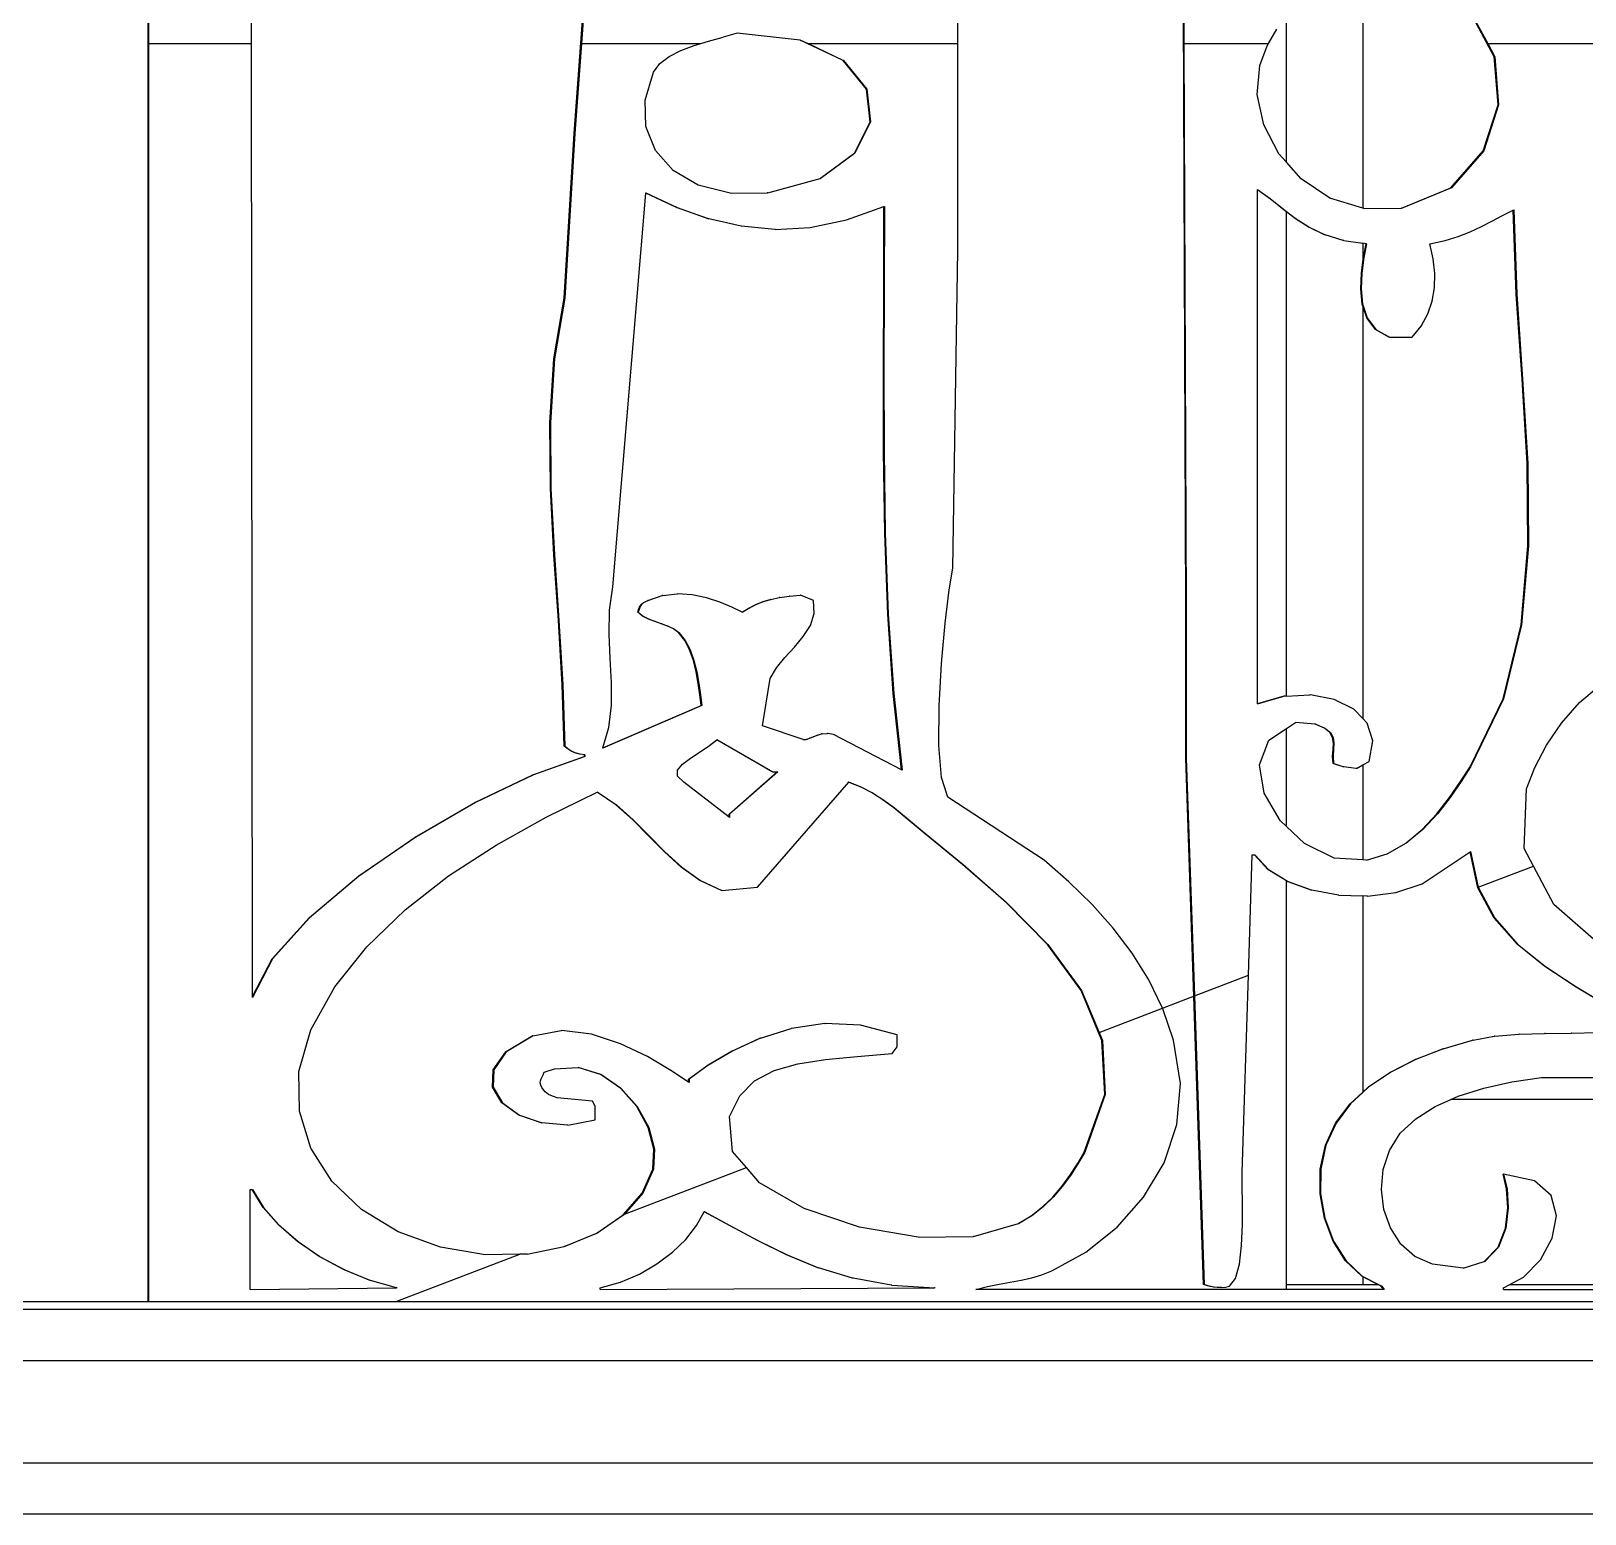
# Model space of a CAD drawing. Header units: inches. Extents: x 3672 to 10975, y -27382 to -746.
# Drawn here: x 4073.38 to 4088.57, y -26888.6 to -26874.11 of the extents above; entities that cross this region are included whole.
import ezdxf

# ---------------------------------------------------------------- set-up
doc = ezdxf.new("R2010")
doc.units = ezdxf.units.IN
doc.header["$LTSCALE"] = 17
doc.header["$MEASUREMENT"] = 0
doc.layers.add('25 BOT BAR', color=12, linetype='Continuous', lineweight=25)

# ---------------------------------------------------------------- blocks, each defined once
blk = doc.blocks.new('A$C99292ed1')
for p, q in [((2.514, 0), (2.514, 29.081)), ((2.519, 29.07), (2.519, 15.371)), ((3.524, 15.371), (3.511, 29.07)), ((6.68, 14.273), (6.854, 17.239)), ((6.859, 17.239), (6.749, 15.371)), ((14.387, 16.238), (14.387, 13.359)), ((10.429, 15.371), (10.429, 15.663)), ((12.656, 8.487), (12.632, 15.787)), ((12.636, 15.787), (12.638, 15.371)), ((13.639, 13.922), (13.639, 15.689)), ((15.67, 15.211), (15.444, 15.736)), ((15.449, 15.736), (15.607, 15.371)), ((8.272, 15.497), (8.134, 15.448)), ((8.886, 15.414), (8.272, 15.497)), ((13.463, 15.371), (13.545, 15.549)), ((2.519, 15.371), (2.519, 0)), ((2.519, 15.371), (3.524, 15.371)), ((3.536, 3.729), (3.524, 15.371)), ((6.749, 15.371), (6.685, 14.273)), ((6.749, 15.371), (7.915, 15.371)), ((7.722, 15.286), (7.852, 15.347)), ((7.852, 15.347), (7.915, 15.371)), ((7.915, 15.371), (7.992, 15.4)), ((7.992, 15.4), (8.134, 15.448)), ((8.886, 15.414), (8.891, 15.414)), ((9.307, 15.166), (8.886, 15.414)), ((8.891, 15.414), (8.964, 15.371)), ((8.964, 15.371), (9.312, 15.166)), ((8.964, 15.371), (10.429, 15.371)), ((10.429, 12.842), (10.429, 15.371)), ((12.638, 15.371), (13.463, 15.371)), ((12.638, 15.371), (12.661, 8.487)), ((13.38, 15.103), (13.45, 15.344)), ((13.45, 15.344), (13.463, 15.371)), ((15.607, 15.371), (15.675, 15.211)), ((15.607, 15.371), (16.798, 15.371)), ((7.516, 15.127), (7.608, 15.214)), ((7.608, 15.214), (7.722, 15.286)), ((15.675, 15.211), (15.67, 15.211)), ((15.707, 14.623), (15.67, 15.211)), ((15.675, 15.211), (15.712, 14.623)), ((7.454, 15.02), (7.516, 15.127)), ((9.534, 14.814), (9.307, 15.166)), ((9.312, 15.166), (9.307, 15.166)), ((9.312, 15.166), (9.539, 14.814)), ((13.354, 14.748), (13.38, 15.103)), ((7.371, 14.681), (7.454, 15.02)), ((9.57, 14.416), (9.534, 14.814)), ((9.539, 14.814), (9.534, 14.814)), ((9.539, 14.814), (9.575, 14.416)), ((13.419, 14.38), (13.354, 14.748)), ((7.38, 14.357), (7.371, 14.681)), ((15.563, 14.06), (15.707, 14.623)), ((15.712, 14.623), (15.568, 14.06)), ((15.712, 14.623), (15.707, 14.623)), ((7.474, 14.064), (7.38, 14.357)), ((9.418, 14.032), (9.57, 14.416)), ((9.575, 14.416), (9.423, 14.032)), ((9.575, 14.416), (9.57, 14.416)), ((13.566, 14.026), (13.419, 14.38)), ((6.581, 12.262), (6.68, 14.273)), ((6.685, 14.273), (6.586, 12.262)), ((6.685, 14.273), (6.68, 14.273)), ((7.647, 13.82), (7.474, 14.064)), ((9.082, 13.723), (9.418, 14.032)), ((9.423, 14.032), (9.087, 13.723)), ((9.423, 14.032), (9.418, 14.032)), ((13.639, 13.922), (13.566, 14.026)), ((15.246, 13.61), (15.563, 14.06)), ((15.568, 14.06), (15.251, 13.61)), ((15.568, 14.06), (15.563, 14.06)), ((7.892, 13.642), (7.647, 13.82)), ((13.784, 13.718), (13.639, 13.922)), ((8.57, 13.548), (9.082, 13.723)), ((9.087, 13.723), (9.082, 13.723)), ((14.064, 13.484), (13.784, 13.718)), ((7.057, 8.736), (7.378, 13.545)), ((7.378, 13.545), (7.379, 13.548)), ((7.68, 13.369), (7.378, 13.545)), ((7.379, 13.548), (7.685, 13.369)), ((8.202, 13.545), (7.892, 13.642)), ((8.202, 13.545), (8.565, 13.548)), ((8.57, 13.548), (8.565, 13.548)), ((13.355, 13.589), (13.485, 13.473)), ((13.355, 13.585), (13.355, 13.589)), ((13.48, 13.473), (13.355, 13.585)), ((13.355, 7.307), (13.355, 13.585)), ((14.764, 13.361), (15.246, 13.61)), ((15.251, 13.61), (14.769, 13.361)), ((15.251, 13.61), (15.246, 13.61)), ((7.68, 13.369), (7.685, 13.369)), ((7.991, 13.23), (7.68, 13.369)), ((7.685, 13.369), (7.996, 13.23)), ((9.339, 13.216), (9.705, 13.379)), ((9.704, 12.395), (9.705, 13.379)), ((9.705, 13.379), (9.71, 13.382)), ((9.71, 13.382), (9.709, 12.395)), ((13.48, 13.473), (13.485, 13.473)), ((13.601, 13.353), (13.48, 13.473)), ((13.485, 13.473), (13.606, 13.353)), ((14.387, 13.359), (14.064, 13.484)), ((7.996, 13.23), (7.991, 13.23)), ((8.31, 13.139), (7.996, 13.23)), ((8.984, 13.125), (9.339, 13.216)), ((13.606, 13.353), (13.601, 13.353)), ((13.639, 13.316), (13.601, 13.353)), ((13.606, 13.353), (13.639, 13.321)), ((13.639, 13.321), (13.729, 13.235)), ((13.639, 13.316), (13.639, 13.321)), ((13.724, 13.235), (13.639, 13.316)), ((13.639, 7.401), (13.639, 13.316)), ((13.858, 13.127), (13.724, 13.235)), ((13.729, 13.235), (13.724, 13.235)), ((13.729, 13.235), (13.863, 13.127)), ((14.396, 13.355), (14.387, 13.359)), ((14.396, 13.355), (14.764, 13.361)), ((14.769, 13.361), (14.764, 13.361)), ((15.648, 13.201), (15.752, 13.27)), ((15.752, 13.27), (15.855, 13.337)), ((15.855, 13.337), (15.86, 13.34)), ((15.885, 12.311), (15.855, 13.337)), ((15.86, 13.34), (15.89, 12.311)), ((8.315, 13.139), (8.31, 13.139)), ((8.639, 13.101), (8.315, 13.139)), ((8.642, 13.101), (8.639, 13.101)), ((8.643, 13.101), (8.642, 13.101)), ((8.643, 13.101), (8.984, 13.125)), ((14.012, 13.035), (13.858, 13.127)), ((13.863, 13.127), (13.858, 13.127)), ((13.863, 13.127), (14.017, 13.035)), ((15.319, 13.015), (15.436, 13.072)), ((15.436, 13.072), (15.545, 13.135)), ((15.545, 13.135), (15.648, 13.201)), ((14.017, 13.035), (14.012, 13.035)), ((14.195, 12.965), (14.017, 13.035)), ((14.2, 12.965), (14.195, 12.965)), ((14.2, 12.965), (14.387, 12.932)), ((14.387, 12.932), (14.387, 12.704)), ((14.417, 12.925), (14.387, 12.932)), ((14.392, 12.756), (14.417, 12.925)), ((14.422, 12.925), (14.397, 12.756)), ((14.422, 12.925), (14.417, 12.925)), ((15.042, 12.925), (15.189, 12.966)), ((15.073, 12.74), (15.042, 12.925)), ((15.189, 12.966), (15.319, 13.015)), ((10.38, 8.964), (10.429, 12.842)), ((14.387, 12.704), (14.392, 12.756)), ((14.397, 12.756), (14.387, 12.66)), ((14.397, 12.756), (14.392, 12.756)), ((14.372, 12.568), (14.387, 12.704)), ((14.387, 12.66), (14.377, 12.568)), ((14.387, 12.704), (14.387, 12.66)), ((15.088, 12.561), (15.073, 12.74)), ((14.365, 12.375), (14.372, 12.568)), ((14.377, 12.568), (14.37, 12.375)), ((14.377, 12.568), (14.372, 12.568)), ((15.085, 12.388), (15.088, 12.561)), ((9.701, 11.395), (9.704, 12.395)), ((9.709, 12.395), (9.704, 12.395)), ((9.709, 12.395), (9.705, 11.395)), ((14.37, 12.375), (14.365, 12.375)), ((14.38, 12.187), (14.365, 12.375)), ((14.37, 12.375), (14.384, 12.187)), ((15.064, 12.224), (15.085, 12.388)), ((15.942, 11.273), (15.885, 12.311)), ((15.89, 12.311), (15.885, 12.311)), ((15.89, 12.311), (15.947, 11.273)), ((6.481, 11.52), (6.581, 12.262)), ((6.586, 12.262), (6.486, 11.52)), ((6.586, 12.262), (6.581, 12.262)), ((14.384, 12.187), (14.38, 12.187)), ((14.387, 12.162), (14.38, 12.187)), ((14.384, 12.187), (14.387, 12.18)), ((14.387, 12.18), (14.387, 12.162)), ((14.387, 12.18), (14.429, 12.019)), ((14.387, 12.162), (14.387, 7.126)), ((14.425, 12.019), (14.387, 12.162)), ((15.021, 12.068), (15.064, 12.224)), ((14.509, 11.88), (14.425, 12.019)), ((14.429, 12.019), (14.425, 12.019)), ((14.429, 12.019), (14.513, 11.88)), ((14.957, 11.921), (15.021, 12.068)), ((14.513, 11.88), (14.509, 11.88)), ((14.64, 11.785), (14.509, 11.88)), ((14.513, 11.88), (14.645, 11.785)), ((14.868, 11.785), (14.957, 11.921)), ((14.645, 11.785), (14.64, 11.785)), ((14.645, 11.785), (14.868, 11.785)), ((6.442, 10.74), (6.481, 11.52)), ((6.486, 11.52), (6.447, 10.74)), ((6.486, 11.52), (6.481, 11.52)), ((9.702, 10.391), (9.701, 11.395)), ((9.705, 11.395), (9.701, 11.395)), ((9.705, 11.395), (9.707, 10.391)), ((15.947, 11.273), (15.942, 11.273)), ((15.992, 10.241), (15.942, 11.273)), ((15.947, 11.273), (15.997, 10.241)), ((6.447, 9.938), (6.442, 10.74)), ((6.447, 10.74), (6.442, 10.74)), ((6.447, 10.74), (6.452, 9.938)), ((9.707, 10.391), (9.702, 10.391)), ((9.714, 9.389), (9.702, 10.391)), ((9.707, 10.391), (9.719, 9.389)), ((16, 9.235), (15.992, 10.241)), ((15.997, 10.241), (15.992, 10.241)), ((15.997, 10.241), (16.005, 9.235)), ((6.48, 9.127), (6.447, 9.938)), ((6.452, 9.938), (6.447, 9.938)), ((6.452, 9.938), (6.485, 9.127)), ((9.743, 8.401), (9.714, 9.389)), ((9.719, 9.389), (9.714, 9.389)), ((9.719, 9.389), (9.748, 8.401)), ((6.524, 8.322), (6.48, 9.127)), ((6.485, 9.127), (6.48, 9.127)), ((6.485, 9.127), (6.529, 8.322)), ((15.933, 8.27), (16, 9.235)), ((16.005, 9.235), (15.938, 8.27)), ((16.005, 9.235), (16, 9.235)), ((10.343, 8.699), (10.38, 8.964)), ((7.025, 8.449), (7.057, 8.736)), ((10.303, 8.291), (10.343, 8.699)), ((7.316, 8.485), (7.325, 8.506)), ((7.33, 8.506), (7.321, 8.485)), ((7.325, 8.506), (7.336, 8.523)), ((7.33, 8.506), (7.325, 8.506)), ((7.341, 8.523), (7.33, 8.506)), ((7.336, 8.523), (7.352, 8.538)), ((7.341, 8.523), (7.336, 8.523)), ((7.356, 8.538), (7.341, 8.523)), ((7.352, 8.538), (7.372, 8.553)), ((7.356, 8.538), (7.352, 8.538)), ((7.377, 8.553), (7.356, 8.538)), ((7.372, 8.553), (7.399, 8.57)), ((7.377, 8.553), (7.372, 8.553)), ((7.404, 8.57), (7.377, 8.553)), ((7.399, 8.57), (7.54, 8.629)), ((7.404, 8.57), (7.399, 8.57)), ((7.545, 8.629), (7.404, 8.57)), ((7.545, 8.629), (7.54, 8.629)), ((7.545, 8.629), (7.685, 8.648)), ((7.685, 8.648), (7.688, 8.648)), ((7.689, 8.648), (7.688, 8.648)), ((7.833, 8.636), (7.689, 8.648)), ((7.972, 8.6), (7.833, 8.636)), ((8.102, 8.548), (7.972, 8.6)), ((8.22, 8.487), (8.102, 8.548)), ((8.38, 8.472), (8.446, 8.514)), ((8.451, 8.514), (8.384, 8.472)), ((8.446, 8.514), (8.518, 8.55)), ((8.451, 8.514), (8.446, 8.514)), ((8.523, 8.55), (8.451, 8.514)), ((8.518, 8.55), (8.597, 8.581)), ((8.523, 8.55), (8.518, 8.55)), ((8.601, 8.581), (8.523, 8.55)), ((8.601, 8.581), (8.597, 8.581)), ((8.601, 8.581), (8.683, 8.605)), ((8.688, 8.605), (8.683, 8.605)), ((8.688, 8.605), (8.78, 8.623)), ((8.784, 8.623), (8.78, 8.623)), ((8.784, 8.623), (8.887, 8.633)), ((8.892, 8.633), (8.887, 8.633)), ((9.016, 8.57), (8.892, 8.633)), ((9.025, 8.41), (9.016, 8.57)), ((7.02, 8.155), (7.025, 8.449)), ((7.3, 8.425), (7.308, 8.459)), ((7.305, 8.425), (7.3, 8.425)), ((7.348, 8.378), (7.3, 8.425)), ((7.313, 8.459), (7.305, 8.425)), ((7.305, 8.425), (7.353, 8.378)), ((7.308, 8.459), (7.316, 8.485)), ((7.313, 8.459), (7.308, 8.459)), ((7.321, 8.485), (7.313, 8.459)), ((7.321, 8.485), (7.316, 8.485)), ((7.353, 8.378), (7.348, 8.378)), ((7.405, 8.341), (7.348, 8.378)), ((7.353, 8.378), (7.41, 8.341)), ((8.319, 8.427), (8.22, 8.487)), ((8.319, 8.427), (8.38, 8.472)), ((8.322, 8.425), (8.319, 8.427)), ((8.384, 8.472), (8.322, 8.425)), ((8.384, 8.472), (8.38, 8.472)), ((8.988, 8.264), (9.025, 8.41)), ((9.748, 8.401), (9.743, 8.401)), ((9.796, 7.434), (9.743, 8.401)), ((9.748, 8.401), (9.801, 7.434)), ((12.656, 6.642), (12.656, 8.487)), ((12.661, 8.487), (12.656, 8.487)), ((12.661, 8.487), (12.661, 6.642)), ((6.563, 7.537), (6.524, 8.322)), ((6.529, 8.322), (6.524, 8.322)), ((6.529, 8.322), (6.568, 7.537)), ((7.467, 8.311), (7.405, 8.341)), ((7.41, 8.341), (7.405, 8.341)), ((7.41, 8.341), (7.472, 8.311)), ((7.531, 8.284), (7.467, 8.311)), ((7.472, 8.311), (7.467, 8.311)), ((7.472, 8.311), (7.535, 8.284)), ((7.592, 8.255), (7.531, 8.284)), ((7.535, 8.284), (7.531, 8.284)), ((7.535, 8.284), (7.597, 8.255)), ((7.597, 8.255), (7.592, 8.255)), ((7.649, 8.221), (7.592, 8.255)), ((7.597, 8.255), (7.654, 8.221)), ((7.654, 8.221), (7.649, 8.221)), ((7.697, 8.176), (7.649, 8.221)), ((7.654, 8.221), (7.702, 8.176)), ((8.918, 8.128), (8.988, 8.264)), ((10.268, 7.798), (10.303, 8.291)), ((15.756, 7.365), (15.933, 8.27)), ((15.938, 8.27), (15.76, 7.365)), ((15.938, 8.27), (15.933, 8.27)), ((7.03, 7.859), (7.02, 8.155)), ((7.759, 8.081), (7.697, 8.176)), ((7.702, 8.176), (7.697, 8.176)), ((7.702, 8.176), (7.764, 8.081)), ((7.807, 7.965), (7.759, 8.081)), ((7.764, 8.081), (7.759, 8.081)), ((7.764, 8.081), (7.812, 7.965)), ((8.831, 7.999), (8.918, 8.128)), ((7.844, 7.834), (7.807, 7.965)), ((7.812, 7.965), (7.807, 7.965)), ((7.812, 7.965), (7.849, 7.834)), ((8.738, 7.873), (8.831, 7.999)), ((7.042, 7.567), (7.03, 7.859)), ((7.849, 7.834), (7.844, 7.834)), ((7.872, 7.695), (7.844, 7.834)), ((7.849, 7.834), (7.877, 7.695)), ((8.594, 7.616), (8.655, 7.746)), ((8.655, 7.746), (8.738, 7.873)), ((10.246, 7.28), (10.268, 7.798)), ((7.892, 7.553), (7.872, 7.695)), ((7.877, 7.695), (7.872, 7.695)), ((7.877, 7.695), (7.897, 7.553)), ((8.52, 7.036), (8.594, 7.616)), ((6.581, 6.787), (6.563, 7.537)), ((6.568, 7.537), (6.563, 7.537)), ((6.568, 7.537), (6.586, 6.787)), ((7.043, 7.284), (7.042, 7.567)), ((7.897, 7.553), (7.892, 7.553)), ((7.908, 7.414), (7.892, 7.553)), ((7.897, 7.553), (7.913, 7.414)), ((16.504, 7.324), (16.713, 7.544)), ((7.92, 7.285), (7.908, 7.414)), ((7.913, 7.414), (7.908, 7.414)), ((7.913, 7.414), (7.925, 7.285)), ((9.801, 7.434), (9.796, 7.434)), ((9.879, 6.5), (9.796, 7.434)), ((9.801, 7.434), (9.884, 6.496)), ((13.355, 7.307), (13.613, 7.399)), ((13.613, 7.399), (13.355, 7.305)), ((13.355, 7.305), (13.355, 7.307)), ((13.618, 7.399), (13.613, 7.399)), ((13.639, 7.401), (13.618, 7.399)), ((13.639, 7.401), (13.869, 7.415)), ((13.874, 7.415), (13.869, 7.415)), ((14.106, 7.359), (13.874, 7.415)), ((14.297, 7.242), (14.106, 7.359)), ((15.434, 6.538), (15.756, 7.365)), ((15.76, 7.365), (15.438, 6.538)), ((15.76, 7.365), (15.756, 7.365)), ((16.326, 7.071), (16.504, 7.324)), ((6.958, 6.769), (7.92, 7.285)), ((7.925, 7.285), (6.958, 6.766)), ((7.019, 7.015), (7.043, 7.284)), ((7.925, 7.285), (7.92, 7.285)), ((10.244, 6.796), (10.246, 7.28)), ((14.387, 7.126), (14.297, 7.242)), ((6.958, 6.769), (7.019, 7.015)), ((8.916, 6.87), (8.52, 7.036)), ((13.467, 6.863), (13.639, 7.005)), ((13.639, 7.005), (13.727, 7.077)), ((13.639, 5.807), (13.639, 7.005)), ((13.921, 7.056), (13.727, 7.077)), ((13.926, 7.056), (13.921, 7.056)), ((14.011, 7.01), (13.921, 7.056)), ((13.926, 7.056), (14.016, 7.01)), ((14.065, 6.956), (14.011, 7.01)), ((14.016, 7.01), (14.011, 7.01)), ((14.016, 7.01), (14.07, 6.956)), ((14.429, 7.071), (14.387, 7.126)), ((14.485, 6.854), (14.429, 7.071)), ((16.18, 6.801), (16.326, 7.071)), ((8.001, 6.795), (8.072, 6.868)), ((8.072, 6.868), (8.074, 6.87)), ((8.614, 6.476), (8.072, 6.868)), ((8.074, 6.87), (8.619, 6.476)), ((8.916, 6.87), (8.946, 6.872)), ((8.946, 6.872), (8.98, 6.885)), ((8.951, 6.872), (8.946, 6.872)), ((8.984, 6.885), (8.951, 6.872)), ((8.98, 6.885), (9.015, 6.904)), ((8.984, 6.885), (8.98, 6.885)), ((9.02, 6.904), (8.984, 6.885)), ((9.015, 6.904), (9.053, 6.923)), ((9.02, 6.904), (9.015, 6.904)), ((9.058, 6.923), (9.02, 6.904)), ((9.058, 6.923), (9.053, 6.923)), ((9.058, 6.923), (9.097, 6.938)), ((9.102, 6.938), (9.097, 6.938)), ((9.102, 6.938), (9.149, 6.943)), ((9.149, 6.943), (9.15, 6.942)), ((9.154, 6.943), (9.15, 6.942)), ((9.214, 6.932), (9.154, 6.943)), ((9.879, 6.5), (9.214, 6.932)), ((13.375, 6.56), (13.467, 6.863)), ((14.091, 6.894), (14.065, 6.956)), ((14.07, 6.956), (14.065, 6.956)), ((14.07, 6.956), (14.096, 6.894)), ((14.098, 6.826), (14.091, 6.894)), ((14.096, 6.894), (14.091, 6.894)), ((14.096, 6.894), (14.103, 6.826)), ((14.447, 6.6), (14.485, 6.854)), ((6.608, 6.764), (6.581, 6.787)), ((6.586, 6.787), (6.581, 6.787)), ((6.586, 6.787), (6.613, 6.764)), ((6.63, 6.745), (6.608, 6.764)), ((6.613, 6.764), (6.608, 6.764)), ((6.613, 6.764), (6.634, 6.745)), ((6.65, 6.729), (6.63, 6.745)), ((6.634, 6.745), (6.63, 6.745)), ((6.634, 6.745), (6.655, 6.729)), ((6.672, 6.715), (6.65, 6.729)), ((6.655, 6.729), (6.65, 6.729)), ((6.655, 6.729), (6.676, 6.715)), ((6.698, 6.704), (6.672, 6.715)), ((6.676, 6.715), (6.672, 6.715)), ((6.676, 6.715), (6.703, 6.704)), ((6.703, 6.704), (6.698, 6.704)), ((6.733, 6.693), (6.703, 6.704)), ((6.738, 6.693), (6.733, 6.693)), ((6.779, 6.683), (6.738, 6.693)), ((6.779, 6.662), (6.779, 6.683)), ((6.784, 6.683), (6.779, 6.683)), ((6.784, 6.683), (6.784, 6.662)), ((6.958, 6.766), (6.958, 6.769)), ((7.816, 6.644), (7.91, 6.72)), ((7.91, 6.72), (8.001, 6.795)), ((10.269, 6.404), (10.244, 6.796)), ((14.091, 6.668), (14.095, 6.75)), ((14.095, 6.75), (14.098, 6.826)), ((14.1, 6.75), (14.095, 6.75)), ((14.1, 6.75), (14.096, 6.668)), ((14.103, 6.826), (14.098, 6.826)), ((14.103, 6.826), (14.1, 6.75)), ((16.066, 6.528), (16.18, 6.801)), ((6.276, 6.439), (6.779, 6.662)), ((6.784, 6.662), (6.28, 6.439)), ((6.784, 6.662), (6.779, 6.662)), ((7.688, 6.495), (7.737, 6.569)), ((7.737, 6.569), (7.816, 6.644)), ((12.661, 6.642), (12.656, 6.642)), ((12.83, 0.213), (12.656, 6.642)), ((12.661, 6.642), (12.74, 3.737)), ((13.421, 6.216), (13.375, 6.56)), ((14.096, 6.668), (14.091, 6.668)), ((14.095, 6.579), (14.091, 6.668)), ((14.099, 6.579), (14.095, 6.579)), ((14.194, 6.538), (14.095, 6.579)), ((14.096, 6.668), (14.099, 6.579)), ((14.099, 6.579), (14.199, 6.538)), ((14.199, 6.538), (14.194, 6.538)), ((14.318, 6.517), (14.199, 6.538)), ((14.323, 6.517), (14.387, 6.56)), ((14.387, 6.56), (14.447, 6.6)), ((14.387, 6.56), (14.387, 5.4)), ((15.341, 6.359), (15.434, 6.538)), ((15.438, 6.538), (15.346, 6.359)), ((15.438, 6.538), (15.434, 6.538)), ((5.709, 6.102), (6.276, 6.439)), ((6.28, 6.439), (5.714, 6.102)), ((6.28, 6.439), (6.276, 6.439)), ((7.687, 6.422), (7.688, 6.495)), ((7.751, 6.351), (7.687, 6.422)), ((8.193, 5.957), (8.664, 6.476)), ((8.669, 6.476), (8.198, 5.957)), ((8.619, 6.476), (8.614, 6.476)), ((8.619, 6.476), (8.664, 6.476)), ((8.664, 6.476), (8.669, 6.476)), ((9.884, 6.496), (9.879, 6.5)), ((10.33, 6.165), (10.269, 6.404)), ((14.319, 6.518), (14.318, 6.517)), ((14.323, 6.517), (14.318, 6.517)), ((15.984, 6.268), (16.066, 6.528)), ((6.905, 6.225), (6.908, 6.227)), ((6.908, 6.227), (7.091, 6.072)), ((8.193, 5.92), (7.751, 6.351)), ((8.47, 5.066), (9.362, 6.35)), ((9.362, 6.35), (9.36, 6.35)), ((9.362, 6.35), (9.363, 6.351)), ((9.476, 6.294), (9.362, 6.35)), ((9.363, 6.351), (9.481, 6.294)), ((9.59, 6.218), (9.476, 6.294)), ((9.476, 6.294), (9.481, 6.294)), ((9.481, 6.294), (9.595, 6.218)), ((15.233, 6.162), (15.341, 6.359)), ((15.346, 6.359), (15.238, 6.162)), ((15.346, 6.359), (15.341, 6.359)), ((15.963, 5.537), (15.984, 6.268)), ((5.125, 5.678), (5.709, 6.102)), ((5.714, 6.102), (5.13, 5.678)), ((5.714, 6.102), (5.709, 6.102)), ((6.405, 5.921), (6.905, 6.225)), ((7.086, 6.072), (6.905, 6.225)), ((9.595, 6.218), (9.59, 6.218)), ((9.699, 6.13), (9.59, 6.218)), ((9.595, 6.218), (9.704, 6.13)), ((9.704, 6.13), (9.699, 6.13)), ((9.803, 6.034), (9.699, 6.13)), ((9.704, 6.13), (9.808, 6.034)), ((11.272, 5.397), (10.33, 6.165)), ((13.578, 5.879), (13.421, 6.216)), ((15.109, 5.961), (15.233, 6.162)), ((15.238, 6.162), (15.114, 5.961)), ((15.238, 6.162), (15.233, 6.162)), ((7.091, 6.072), (7.086, 6.072)), ((7.251, 5.89), (7.086, 6.072)), ((7.091, 6.072), (7.256, 5.89)), ((8.198, 5.957), (8.193, 5.957)), ((8.193, 5.92), (8.193, 5.957)), ((8.198, 5.957), (8.198, 5.916)), ((9.901, 5.935), (9.803, 6.034)), ((9.808, 6.034), (9.803, 6.034)), ((9.808, 6.034), (9.906, 5.935)), ((9.906, 5.935), (9.901, 5.935)), ((10.077, 5.75), (9.901, 5.935)), ((9.906, 5.935), (10.082, 5.75)), ((14.967, 5.771), (15.109, 5.961)), ((15.114, 5.961), (14.972, 5.771)), ((15.114, 5.961), (15.109, 5.961)), ((5.916, 5.58), (6.405, 5.921)), ((7.406, 5.694), (7.251, 5.89)), ((7.256, 5.89), (7.251, 5.89)), ((7.256, 5.89), (7.411, 5.694)), ((8.198, 5.916), (8.193, 5.92)), ((13.639, 5.807), (13.578, 5.879)), ((13.816, 5.598), (13.639, 5.807)), ((14.805, 5.604), (14.967, 5.771)), ((14.972, 5.771), (14.81, 5.604)), ((14.972, 5.771), (14.967, 5.771)), ((4.57, 5.199), (5.125, 5.678)), ((5.13, 5.678), (4.575, 5.199)), ((5.13, 5.678), (5.125, 5.678)), ((7.411, 5.694), (7.406, 5.694)), ((7.561, 5.497), (7.406, 5.694)), ((7.411, 5.694), (7.565, 5.497)), ((10.082, 5.75), (10.077, 5.75)), ((10.475, 5.342), (10.077, 5.75)), ((10.082, 5.75), (10.48, 5.342)), ((5.452, 5.203), (5.916, 5.58)), ((7.725, 5.311), (7.561, 5.497)), ((7.565, 5.497), (7.561, 5.497)), ((7.565, 5.497), (7.73, 5.311)), ((14.107, 5.422), (13.816, 5.598)), ((14.422, 5.397), (14.623, 5.475)), ((14.623, 5.475), (14.805, 5.604)), ((14.627, 5.475), (14.623, 5.475)), ((14.81, 5.604), (14.627, 5.475)), ((14.81, 5.604), (14.805, 5.604)), ((14.967, 5.107), (15.434, 5.498)), ((15.434, 5.498), (15.438, 5.501)), ((15.511, 5.058), (15.434, 5.498)), ((15.438, 5.501), (15.514, 5.065)), ((16.054, 5.323), (15.963, 5.537)), ((10.9, 4.881), (10.475, 5.342)), ((10.48, 5.342), (10.475, 5.342)), ((10.48, 5.342), (10.905, 4.881)), ((11.514, 5.13), (11.272, 5.397)), ((13.268, 3.99), (13.306, 5.46)), ((13.306, 5.46), (13.326, 5.46)), ((13.458, 5.282), (13.326, 5.46)), ((13.326, 5.46), (13.331, 5.46)), ((13.331, 5.46), (13.463, 5.282)), ((14.387, 5.4), (14.107, 5.422)), ((14.422, 5.397), (14.387, 5.4)), ((15.514, 5.065), (16.054, 5.323)), ((16.254, 4.856), (16.054, 5.323)), ((4.089, 4.693), (4.57, 5.199)), ((4.575, 5.199), (4.093, 4.693)), ((4.575, 5.199), (4.57, 5.199)), ((5.027, 4.789), (5.452, 5.203)), ((7.73, 5.311), (7.725, 5.311)), ((7.908, 5.149), (7.725, 5.311)), ((7.73, 5.311), (7.912, 5.149)), ((13.463, 5.282), (13.458, 5.282)), ((13.639, 5.145), (13.458, 5.282)), ((13.463, 5.282), (13.639, 5.148)), ((8.118, 5.024), (7.908, 5.149)), ((7.912, 5.149), (7.908, 5.149)), ((7.912, 5.149), (8.123, 5.024)), ((8.123, 5.024), (8.118, 5.024)), ((8.123, 5.024), (8.47, 5.066)), ((11.74, 4.854), (11.514, 5.13)), ((13.639, 5.148), (13.654, 5.137)), ((13.639, 5.145), (13.639, 5.148)), ((13.649, 5.137), (13.639, 5.145)), ((13.639, 0.213), (13.639, 5.145)), ((13.654, 5.137), (13.649, 5.137)), ((13.884, 5.031), (13.649, 5.137)), ((13.654, 5.137), (13.889, 5.031)), ((13.889, 5.031), (13.884, 5.031)), ((14.148, 4.969), (13.889, 5.031)), ((14.707, 5.002), (14.967, 5.107)), ((15.516, 5.058), (15.511, 5.058)), ((15.67, 4.687), (15.511, 5.058)), ((15.514, 5.065), (15.516, 5.058)), ((15.516, 5.058), (15.675, 4.687)), ((11.303, 4.368), (10.9, 4.881)), ((10.905, 4.881), (10.9, 4.881)), ((10.905, 4.881), (11.308, 4.368)), ((14.153, 4.969), (14.148, 4.969)), ((14.153, 4.969), (14.387, 4.96)), ((14.387, 4.96), (14.387, 2.563)), ((14.425, 4.958), (14.387, 4.96)), ((14.426, 4.958), (14.425, 4.958)), ((14.43, 4.958), (14.426, 4.958)), ((14.43, 4.958), (14.707, 5.002)), ((4.652, 4.338), (5.027, 4.789)), ((11.947, 4.566), (11.74, 4.854)), ((16.797, 4.26), (16.254, 4.856)), ((3.727, 4.189), (4.089, 4.693)), ((4.093, 4.693), (3.732, 4.189)), ((4.093, 4.693), (4.089, 4.693)), ((12.132, 4.261), (11.947, 4.566)), ((15.894, 4.372), (15.67, 4.687)), ((15.675, 4.687), (15.67, 4.687)), ((15.675, 4.687), (15.899, 4.372)), ((4.341, 3.85), (4.652, 4.338)), ((11.632, 3.805), (11.303, 4.368)), ((11.308, 4.368), (11.303, 4.368)), ((11.308, 4.368), (11.637, 3.805)), ((12.294, 3.934), (12.132, 4.261)), ((15.899, 4.372), (15.894, 4.372)), ((16.165, 4.099), (15.894, 4.372)), ((15.899, 4.372), (16.17, 4.099)), ((3.536, 3.729), (3.727, 4.189)), ((3.732, 4.189), (3.536, 3.718)), ((3.732, 4.189), (3.727, 4.189)), ((12.74, 3.737), (13.268, 3.99)), ((13.207, 1.581), (13.268, 3.99)), ((16.17, 4.099), (16.165, 4.099)), ((16.468, 3.85), (16.165, 4.099)), ((16.17, 4.099), (16.472, 3.85)), ((4.106, 3.323), (4.341, 3.85)), ((11.836, 3.193), (11.632, 3.805)), ((11.637, 3.805), (11.632, 3.805)), ((11.637, 3.805), (11.808, 3.291)), ((12.427, 3.588), (12.294, 3.934)), ((16.472, 3.85), (16.468, 3.85)), ((16.783, 3.611), (16.468, 3.85)), ((16.472, 3.85), (16.788, 3.611)), ((3.536, 3.718), (3.536, 3.729)), ((12.427, 3.588), (12.74, 3.737)), ((12.74, 3.737), (12.835, 0.213)), ((11.808, 3.291), (12.427, 3.588)), ((12.43, 3.582), (12.427, 3.588)), ((12.537, 3.199), (12.43, 3.582)), ((9.127, 3.4), (8.803, 3.34)), ((9.127, 3.4), (9.131, 3.4)), ((9.132, 3.4), (9.131, 3.4)), ((9.478, 3.381), (9.132, 3.4)), ((9.834, 3.261), (9.478, 3.381)), ((3.989, 2.816), (4.106, 3.323)), ((6.011, 3.054), (6.27, 3.252)), ((6.275, 3.252), (6.015, 3.054)), ((6.275, 3.252), (6.27, 3.252)), ((6.275, 3.252), (6.552, 3.314)), ((6.552, 3.314), (6.555, 3.313)), ((6.557, 3.314), (6.555, 3.313)), ((6.847, 3.271), (6.557, 3.314)), ((7.131, 3.154), (6.847, 3.271)), ((8.219, 3.065), (8.493, 3.222)), ((8.498, 3.222), (8.224, 3.065)), ((8.498, 3.222), (8.493, 3.222)), ((8.498, 3.222), (8.798, 3.34)), ((8.803, 3.34), (8.798, 3.34)), ((9.834, 3.116), (9.834, 3.261)), ((11.808, 3.291), (11.841, 3.193)), ((11.841, 3.193), (11.836, 3.193)), ((11.864, 2.535), (11.836, 3.193)), ((11.841, 3.193), (11.868, 2.535)), ((12.605, 2.67), (12.537, 3.199)), ((15.172, 3.091), (15.458, 3.199)), ((15.463, 3.199), (15.458, 3.199)), ((15.463, 3.199), (15.671, 3.248)), ((15.676, 3.248), (15.671, 3.248)), ((15.676, 3.248), (15.909, 3.271)), ((15.914, 3.271), (15.909, 3.271)), ((15.914, 3.271), (16.162, 3.279)), ((16.167, 3.279), (16.162, 3.279)), ((16.167, 3.279), (16.421, 3.282)), ((16.426, 3.282), (16.421, 3.282)), ((16.426, 3.282), (16.677, 3.291)), ((5.888, 2.837), (6.011, 3.054)), ((6.015, 3.054), (5.893, 2.837)), ((6.015, 3.054), (6.011, 3.054)), ((7.394, 2.996), (7.131, 3.154)), ((7.985, 2.892), (8.219, 3.065)), ((8.224, 3.065), (7.989, 2.892)), ((8.224, 3.065), (8.219, 3.065)), ((9.785, 3.033), (9.834, 3.116)), ((14.898, 2.96), (15.168, 3.091)), ((15.172, 3.091), (14.903, 2.96)), ((15.172, 3.091), (15.168, 3.091)), ((7.622, 2.828), (7.394, 2.996)), ((7.796, 2.722), (7.985, 2.892)), ((7.989, 2.892), (7.801, 2.722)), ((7.989, 2.892), (7.985, 2.892)), ((8.632, 2.826), (8.864, 2.908)), ((8.864, 2.908), (9.135, 2.96)), ((9.135, 2.96), (9.443, 2.997)), ((9.443, 2.997), (9.785, 3.033)), ((14.655, 2.806), (14.898, 2.96)), ((14.903, 2.96), (14.66, 2.806)), ((14.903, 2.96), (14.898, 2.96)), ((3.993, 2.33), (3.989, 2.816)), ((5.882, 2.625), (5.888, 2.837)), ((5.893, 2.837), (5.887, 2.625)), ((5.893, 2.837), (5.888, 2.837)), ((6.356, 2.724), (6.365, 2.749)), ((6.365, 2.749), (6.376, 2.775)), ((6.376, 2.775), (6.387, 2.805)), ((6.387, 2.805), (6.487, 2.846)), ((6.487, 2.846), (6.719, 2.864)), ((6.719, 2.864), (6.723, 2.865)), ((6.938, 2.778), (6.719, 2.864)), ((6.723, 2.865), (6.942, 2.778)), ((6.942, 2.778), (6.938, 2.778)), ((7.132, 2.61), (6.938, 2.778)), ((6.942, 2.778), (7.136, 2.61)), ((7.796, 2.685), (7.622, 2.828)), ((8.442, 2.701), (8.632, 2.826)), ((14.441, 2.626), (14.655, 2.806)), ((14.66, 2.806), (14.446, 2.626)), ((14.66, 2.806), (14.655, 2.806)), ((15.843, 2.688), (16.133, 2.743)), ((16.133, 2.743), (26.791, 2.722)), ((5.973, 2.434), (5.882, 2.625)), ((5.887, 2.625), (5.882, 2.625)), ((5.887, 2.625), (5.978, 2.434)), ((6.348, 2.675), (6.35, 2.7)), ((6.352, 2.648), (6.348, 2.675)), ((6.35, 2.7), (6.356, 2.724)), ((6.363, 2.618), (6.352, 2.648)), ((6.379, 2.589), (6.363, 2.618)), ((6.394, 2.567), (6.379, 2.589)), ((7.29, 2.386), (7.132, 2.61)), ((7.136, 2.61), (7.132, 2.61)), ((7.136, 2.61), (7.294, 2.386)), ((7.801, 2.722), (7.796, 2.722)), ((7.796, 2.685), (7.796, 2.722)), ((7.801, 2.681), (7.796, 2.685)), ((7.801, 2.722), (7.801, 2.681)), ((8.297, 2.519), (8.442, 2.701)), ((12.569, 2.168), (12.605, 2.67)), ((14.387, 2.563), (14.441, 2.626)), ((14.446, 2.626), (14.387, 2.558)), ((14.446, 2.626), (14.441, 2.626)), ((15.318, 2.512), (15.57, 2.611)), ((15.57, 2.611), (15.843, 2.688)), ((5.978, 2.434), (5.973, 2.434)), ((6.139, 2.283), (5.973, 2.434)), ((5.978, 2.434), (6.144, 2.283)), ((6.41, 2.549), (6.394, 2.567)), ((6.428, 2.534), (6.41, 2.549)), ((6.45, 2.521), (6.428, 2.534)), ((6.477, 2.508), (6.45, 2.521)), ((6.511, 2.494), (6.477, 2.508)), ((6.859, 2.452), (6.511, 2.494)), ((6.883, 2.39), (6.859, 2.452)), ((8.198, 2.266), (8.297, 2.519)), ((11.664, 1.83), (11.864, 2.535)), ((11.868, 2.535), (11.669, 1.83)), ((11.868, 2.535), (11.864, 2.535)), ((14.261, 2.419), (14.387, 2.563)), ((14.387, 2.558), (14.266, 2.419)), ((14.387, 2.563), (14.387, 2.558)), ((15.094, 2.389), (15.246, 2.472)), ((15.246, 2.472), (15.318, 2.512)), ((31.721, 2.472), (15.246, 2.472)), ((4.105, 1.878), (3.993, 2.33)), ((6.359, 2.186), (6.139, 2.283)), ((6.144, 2.283), (6.139, 2.283)), ((6.144, 2.283), (6.364, 2.186)), ((6.883, 2.224), (6.883, 2.39)), ((7.294, 2.386), (7.29, 2.386)), ((7.402, 2.131), (7.29, 2.386)), ((7.294, 2.386), (7.407, 2.131)), ((14.12, 2.182), (14.261, 2.419)), ((14.266, 2.419), (14.124, 2.182)), ((14.266, 2.419), (14.261, 2.419)), ((14.903, 2.238), (15.094, 2.389)), ((6.364, 2.186), (6.359, 2.186)), ((6.612, 2.161), (6.364, 2.186)), ((6.614, 2.161), (6.612, 2.161)), ((6.617, 2.161), (6.614, 2.161)), ((6.617, 2.161), (6.883, 2.224)), ((7.407, 2.131), (7.402, 2.131)), ((7.458, 1.868), (7.402, 2.131)), ((7.407, 2.131), (7.463, 1.868)), ((8.226, 1.838), (8.198, 2.266)), ((12.443, 1.701), (12.569, 2.168)), ((14.02, 1.913), (14.12, 2.182)), ((14.124, 2.182), (14.025, 1.913)), ((14.124, 2.182), (14.12, 2.182)), ((14.751, 2.06), (14.903, 2.238)), ((14.645, 1.851), (14.751, 2.06)), ((4.312, 1.474), (4.105, 1.878)), ((7.449, 1.623), (7.458, 1.868)), ((7.463, 1.868), (7.454, 1.623)), ((7.463, 1.868), (7.458, 1.868)), ((8.362, 1.642), (8.226, 1.838)), ((11.597, 1.687), (11.664, 1.83)), ((11.669, 1.83), (11.602, 1.687)), ((11.669, 1.83), (11.664, 1.83)), ((13.97, 1.623), (14.02, 1.913)), ((14.025, 1.913), (13.975, 1.623)), ((14.025, 1.913), (14.02, 1.913)), ((14.586, 1.619), (14.645, 1.851)), ((11.524, 1.546), (11.597, 1.687)), ((11.602, 1.687), (11.529, 1.546)), ((11.602, 1.687), (11.597, 1.687)), ((12.244, 1.28), (12.443, 1.701)), ((7.169, 1.071), (8.362, 1.642)), ((7.344, 1.328), (7.449, 1.623)), ((7.454, 1.623), (7.349, 1.328)), ((7.454, 1.623), (7.449, 1.623)), ((8.491, 1.456), (8.362, 1.642)), ((11.444, 1.41), (11.524, 1.546)), ((11.529, 1.546), (11.449, 1.41)), ((11.529, 1.546), (11.524, 1.546)), ((13.208, 1.419), (13.207, 1.581)), ((13.968, 1.321), (13.97, 1.623)), ((13.975, 1.623), (13.97, 1.623)), ((13.975, 1.623), (13.972, 1.321)), ((14.568, 1.374), (14.586, 1.619)), ((15.761, 1.561), (15.756, 1.561)), ((15.756, 1.561), (15.761, 1.559)), ((15.79, 1.383), (15.756, 1.561)), ((16.062, 1.481), (15.761, 1.561)), ((15.761, 1.561), (15.761, 1.559)), ((15.761, 1.559), (15.795, 1.383)), ((3.511, 0.151), (3.511, 1.374)), ((3.511, 1.374), (3.531, 1.374)), ((3.638, 1.155), (3.531, 1.374)), ((3.531, 1.374), (3.536, 1.374)), ((3.536, 1.374), (3.643, 1.155)), ((4.601, 1.129), (4.312, 1.474)), ((8.927, 1.141), (8.491, 1.456)), ((11.356, 1.281), (11.444, 1.41)), ((11.449, 1.41), (11.361, 1.281)), ((11.449, 1.41), (11.444, 1.41)), ((13.211, 1.198), (13.208, 1.419)), ((14.592, 1.131), (14.568, 1.374)), ((15.795, 1.383), (15.79, 1.383)), ((15.803, 1.15), (15.79, 1.383)), ((15.795, 1.383), (15.807, 1.15)), ((16.228, 1.299), (16.062, 1.481)), ((7.158, 1.063), (7.344, 1.328)), ((7.349, 1.328), (7.169, 1.071)), ((7.349, 1.328), (7.344, 1.328)), ((11.257, 1.161), (11.356, 1.281)), ((11.361, 1.281), (11.261, 1.161)), ((11.361, 1.281), (11.356, 1.281)), ((11.984, 0.913), (12.244, 1.28)), ((13.972, 1.321), (13.968, 1.321)), ((14.01, 1.022), (13.968, 1.321)), ((13.972, 1.321), (14.015, 1.022)), ((16.278, 1.052), (16.228, 1.299)), ((3.643, 1.155), (3.638, 1.155)), ((3.789, 0.941), (3.638, 1.155)), ((3.643, 1.155), (3.793, 0.941)), ((4.958, 0.857), (4.601, 1.129)), ((7.169, 1.071), (7.163, 1.063)), ((7.874, 0.932), (7.949, 1.102)), ((7.949, 1.102), (7.95, 1.104)), ((8.204, 0.93), (7.949, 1.102)), ((7.95, 1.104), (8.208, 0.93)), ((9.466, 0.912), (8.927, 1.141)), ((11.145, 1.053), (11.257, 1.161)), ((11.261, 1.161), (11.15, 1.053)), ((11.261, 1.161), (11.257, 1.161)), ((13.21, 0.946), (13.211, 1.198)), ((14.655, 0.904), (14.592, 1.131)), ((15.78, 0.899), (15.803, 1.15)), ((15.807, 1.15), (15.785, 0.899)), ((15.807, 1.15), (15.803, 1.15)), ((3.976, 0.737), (3.789, 0.941)), ((3.793, 0.941), (3.789, 0.941)), ((3.793, 0.941), (3.981, 0.737)), ((6.9, 0.841), (7.158, 1.063)), ((7.163, 1.063), (6.905, 0.841)), ((7.163, 1.063), (7.158, 1.063)), ((7.77, 0.764), (7.874, 0.932)), ((8.471, 0.749), (8.204, 0.93)), ((8.204, 0.93), (8.208, 0.93)), ((8.208, 0.93), (8.475, 0.749)), ((10.04, 0.792), (9.466, 0.912)), ((10.582, 0.8), (11.02, 0.959)), ((11.02, 0.959), (11.145, 1.053)), ((11.024, 0.959), (11.02, 0.959)), ((11.15, 1.053), (11.024, 0.959)), ((11.15, 1.053), (11.145, 1.053)), ((11.68, 0.609), (11.984, 0.913)), ((13.201, 0.69), (13.21, 0.946)), ((14.015, 1.022), (14.01, 1.022)), ((14.095, 0.744), (14.01, 1.022)), ((14.015, 1.022), (14.099, 0.744)), ((16.236, 0.779), (16.278, 1.052)), ((5.371, 0.669), (4.958, 0.857)), ((6.582, 0.677), (6.9, 0.841)), ((6.905, 0.841), (6.587, 0.677)), ((6.905, 0.841), (6.9, 0.841)), ((7.64, 0.607), (7.77, 0.764)), ((10.04, 0.792), (10.577, 0.8)), ((10.582, 0.8), (10.577, 0.8)), ((14.756, 0.707), (14.655, 0.904)), ((15.708, 0.667), (15.78, 0.899)), ((15.785, 0.899), (15.713, 0.667)), ((15.785, 0.899), (15.78, 0.899)), ((16.121, 0.516), (16.236, 0.779)), ((4.193, 0.551), (3.976, 0.737)), ((3.981, 0.737), (3.976, 0.737)), ((3.981, 0.737), (4.198, 0.551)), ((5.809, 0.577), (5.371, 0.669)), ((6.218, 0.585), (6.582, 0.677)), ((6.587, 0.677), (6.582, 0.677)), ((8.475, 0.749), (8.471, 0.749)), ((8.754, 0.574), (8.471, 0.749)), ((8.475, 0.749), (8.759, 0.574)), ((11.347, 0.379), (11.68, 0.609)), ((13.18, 0.461), (13.201, 0.69)), ((14.217, 0.503), (14.095, 0.744)), ((14.099, 0.744), (14.095, 0.744)), ((14.099, 0.744), (14.222, 0.503)), ((14.894, 0.555), (14.756, 0.707)), ((15.573, 0.492), (15.708, 0.667)), ((15.713, 0.667), (15.578, 0.492)), ((15.713, 0.667), (15.708, 0.667)), ((4.431, 0.391), (4.193, 0.551)), ((4.198, 0.551), (4.193, 0.551)), ((4.198, 0.551), (4.436, 0.391)), ((4.93, 0), (6.149, 0.584)), ((6.149, 0.584), (5.809, 0.577)), ((6.214, 0.585), (6.149, 0.584)), ((6.218, 0.585), (6.214, 0.585)), ((7.317, 0.341), (7.487, 0.464)), ((7.487, 0.464), (7.64, 0.607)), ((9.061, 0.417), (8.754, 0.574)), ((8.759, 0.574), (8.754, 0.574)), ((8.759, 0.574), (9.066, 0.417)), ((13.142, 0.285), (13.18, 0.461)), ((14.222, 0.503), (14.217, 0.503)), ((14.375, 0.313), (14.217, 0.503)), ((14.222, 0.503), (14.38, 0.313)), ((15.066, 0.462), (14.894, 0.555)), ((15.367, 0.411), (15.066, 0.462)), ((15.367, 0.411), (15.573, 0.492)), ((15.578, 0.492), (15.573, 0.492)), ((15.955, 0.301), (16.121, 0.516)), ((4.436, 0.391), (4.431, 0.391)), ((4.684, 0.262), (4.431, 0.391)), ((4.436, 0.391), (4.689, 0.262)), ((7.131, 0.242), (7.317, 0.341)), ((9.066, 0.417), (9.061, 0.417)), ((9.399, 0.289), (9.066, 0.417)), ((11.15, 0.296), (11.25, 0.332)), ((11.25, 0.332), (11.347, 0.379)), ((14.38, 0.313), (14.375, 0.313)), ((14.387, 0.306), (14.375, 0.313)), ((14.38, 0.313), (14.387, 0.309)), ((14.387, 0.309), (14.387, 0.306)), ((14.387, 0.309), (14.538, 0.213)), ((14.387, 0.306), (14.387, 0.213)), ((14.533, 0.213), (14.387, 0.306)), ((3.511, 0.151), (4.944, 0.171)), ((4.689, 0.262), (4.684, 0.262)), ((4.944, 0.171), (4.689, 0.262)), ((4.949, 0.171), (4.944, 0.171)), ((6.933, 0.171), (7.131, 0.242)), ((6.933, 0.151), (6.933, 0.171)), ((6.933, 0.151), (10.201, 0.171)), ((9.404, 0.289), (9.399, 0.289)), ((9.777, 0.203), (9.404, 0.289)), ((9.782, 0.203), (9.777, 0.203)), ((9.782, 0.203), (10.201, 0.171)), ((10.206, 0.171), (10.201, 0.171)), ((10.603, 0.15), (10.719, 0.187)), ((10.719, 0.187), (10.831, 0.216)), ((10.831, 0.216), (10.941, 0.241)), ((10.941, 0.241), (11.047, 0.267)), ((11.047, 0.267), (11.15, 0.296)), ((12.835, 0.213), (12.83, 0.213)), ((12.861, 0.2), (12.83, 0.213)), ((12.835, 0.213), (12.866, 0.2)), ((12.866, 0.2), (12.861, 0.2)), ((12.894, 0.189), (12.866, 0.2)), ((12.899, 0.189), (12.894, 0.189)), ((12.928, 0.18), (12.899, 0.189)), ((12.933, 0.18), (12.928, 0.18)), ((12.963, 0.176), (12.933, 0.18)), ((12.968, 0.176), (12.963, 0.176)), ((13, 0.175), (12.968, 0.176)), ((13.004, 0.175), (13, 0.175)), ((13.004, 0.175), (13.043, 0.18)), ((13.043, 0.18), (13.083, 0.192)), ((13.083, 0.192), (13.142, 0.285)), ((13.639, 0.213), (14.387, 0.213)), ((13.639, 0.15), (13.639, 0.213)), ((14.387, 0.213), (14.533, 0.213)), ((14.566, 0.192), (14.533, 0.213)), ((14.533, 0.213), (14.538, 0.213)), ((14.538, 0.213), (14.571, 0.192)), ((14.591, 0.15), (14.566, 0.192)), ((14.571, 0.192), (14.566, 0.192)), ((14.571, 0.192), (14.595, 0.15)), ((15.761, 0.171), (15.823, 0.213)), ((15.761, 0.15), (15.761, 0.171)), ((15.761, 0.15), (34.007, 0.171)), ((15.823, 0.213), (15.955, 0.301)), ((15.823, 0.213), (33.897, 0.213)), ((4.93, 0), (2.519, 0)), ((36.749, 0), (4.93, 0)), ((13.639, 0.15), (10.603, 0.15)), ((14.591, 0.15), (13.639, 0.15)), ((14.595, 0.15), (14.591, 0.15))]:
    blk.add_line(p, q)
at = {"layer": '25 BOT BAR'}
blk.add_line((148.015, 0), (0.015, 0), dxfattribs=at)

msp = doc.modelspace()

# ---------------------------------------------------------------- linework, layer by layer
at = {"layer": '25 BOT BAR'}
for p, q in [((4072.025, -26886.596), (4220.025, -26886.596)), ((4070.525, -26887.096), (4221.525, -26887.096)), ((4071.025, -26888.096), (4221.025, -26888.096)), ((4071.025, -26888.596), (4221.025, -26888.596))]:
    msp.add_line(p, q, dxfattribs=at)

# ---------------------------------------------------------------- block references
at = {"layer": '25 BOT BAR', "yscale": 0.8}
msp.add_blockref('A$C99292ed1', (4072.01, -26886.524), dxfattribs=at)

doc.saveas('drawing.dxf')
